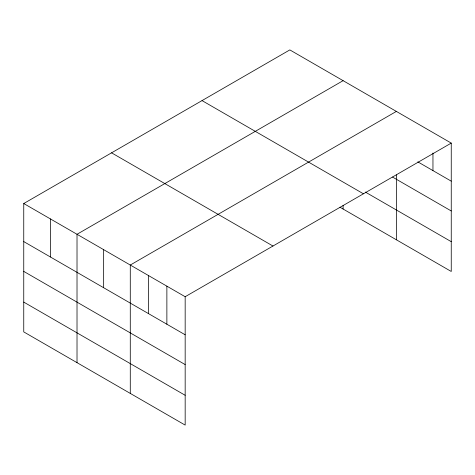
<?xml version="1.0" encoding="UTF-8"?>
<svg xmlns="http://www.w3.org/2000/svg" width="475" height="475" viewBox="0 0 475 475"><rect width="100%" height="100%" fill="white"/><g stroke="black" fill="none" stroke-linecap="round" stroke-linejoin="round"><path stroke-width="0.71" d="M23.75 203.532L185.167 296.721L185.167 425.095L23.75 331.9L23.75 203.532L289.833 49.905L451.25 143.1L451.25 271.468L339.934 207.201M343.104 80.661L77.015 234.282L77.015 362.657M396.37 111.411L130.281 265.038L130.281 393.407M185.167 296.721L451.25 143.1M417.816 161.856L451.25 181.159M392.564 177.08L451.25 210.965M365.299 192.042L451.25 241.668M202.029 100.599L363.44 193.794M111.56 152.831L272.971 246.026M23.75 241.591L185.167 334.786M23.75 271.397L185.167 364.586M23.75 302.1L185.167 395.289M432.957 153.033L432.957 170.596M396.37 174.919L396.37 239.786M343.104 205.396L343.104 209.03M166.873 286.158L166.873 324.223M148.574 275.595L148.574 313.66M103.651 249.66L103.651 287.719M50.386 218.904L50.386 256.969"/></g></svg>
